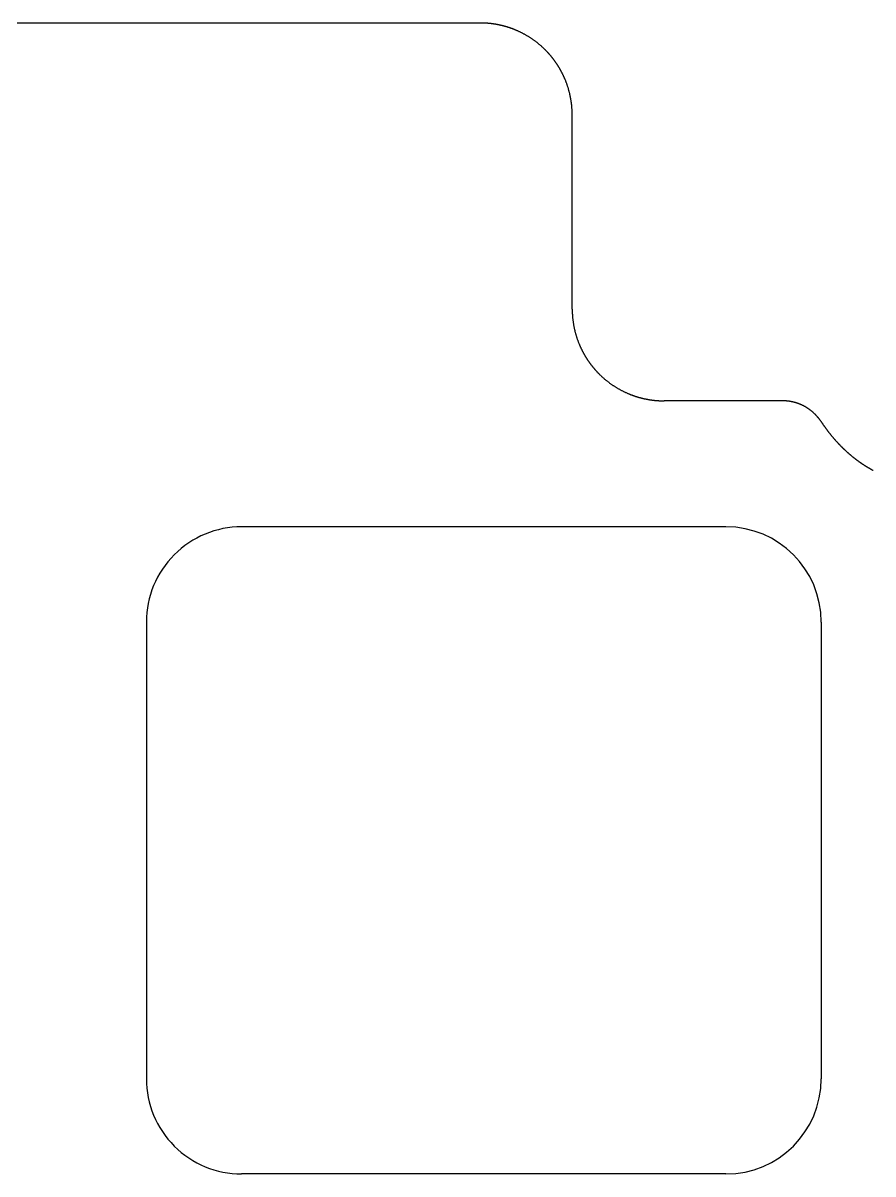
# Model space of a CAD drawing. Header units: millimetres. Extents: x -10 to 277, y -95 to 18.
# Drawn here: x 199.51 to 218.03, y -7.05 to 18.03 of the extents above; entities that cross this region are included whole.
import ezdxf

# ---------------------------------------------------------------- set-up
doc = ezdxf.new("R2010")
doc.units = ezdxf.units.MM
doc.header["$MEASUREMENT"] = 0
doc.layers.add('Edge.Cuts', color=53, linetype='CONTINUOUS')

msp = doc.modelspace()

# ---------------------------------------------------------------- linework, layer by layer
at = {"layer": 'Edge.Cuts', "linetype": 'Continuous'}
for p, q in [((209.475, 18.026), (57.225, 18.026)), ((209.477308, 18.025999), (209.475, 18.026)), ((209.48364, 18.025981), (209.477308, 18.025999)), ((209.489969, 18.025944), (209.48364, 18.025981)), ((209.496299, 18.025887), (209.489969, 18.025944)), ((209.502627, 18.025809), (209.496299, 18.025887)), ((209.508957, 18.025712), (209.502627, 18.025809)), ((209.515284, 18.025595), (209.508957, 18.025712)), ((209.521612, 18.025457), (209.515284, 18.025595)), ((209.527937, 18.0253), (209.521612, 18.025457)), ((209.534264, 18.025123), (209.527937, 18.0253)), ((209.540588, 18.024925), (209.534264, 18.025123)), ((209.546912, 18.024708), (209.540588, 18.024925)), ((209.553235, 18.024471), (209.546912, 18.024708)), ((209.559557, 18.024213), (209.553235, 18.024471)), ((209.565877, 18.023936), (209.559557, 18.024213)), ((209.572198, 18.023639), (209.565877, 18.023936)), ((209.578516, 18.023322), (209.572198, 18.023639)), ((209.584834, 18.022984), (209.578516, 18.023322)), ((209.59115, 18.022627), (209.584834, 18.022984)), ((209.597465, 18.02225), (209.59115, 18.022627)), ((209.603778, 18.021853), (209.597465, 18.02225)), ((209.610091, 18.021436), (209.603778, 18.021853)), ((209.6164, 18.020999), (209.610091, 18.021436)), ((209.62271, 18.020542), (209.6164, 18.020999)), ((209.629017, 18.020065), (209.62271, 18.020542)), ((209.635323, 18.019568), (209.629017, 18.020065)), ((209.641627, 18.019051), (209.635323, 18.019568)), ((209.64793, 18.018515), (209.641627, 18.019051)), ((209.654229, 18.017958), (209.64793, 18.018515)), ((209.660528, 18.017381), (209.654229, 18.017958)), ((209.666824, 18.016785), (209.660528, 18.017381)), ((209.673119, 18.016169), (209.666824, 18.016785)), ((209.679411, 18.015532), (209.673119, 18.016169)), ((209.685702, 18.014876), (209.679411, 18.015532)), ((209.69199, 18.0142), (209.685702, 18.014876)), ((209.698276, 18.013504), (209.69199, 18.0142)), ((209.704559, 18.012788), (209.698276, 18.013504)), ((209.710841, 18.012053), (209.704559, 18.012788)), ((209.71712, 18.011297), (209.710841, 18.012053)), ((209.723397, 18.010522), (209.71712, 18.011297)), ((209.72967, 18.009726), (209.723397, 18.010522)), ((209.735942, 18.008911), (209.72967, 18.009726)), ((209.74221, 18.008076), (209.735942, 18.008911)), ((209.748477, 18.007221), (209.74221, 18.008076)), ((209.754739, 18.006347), (209.748477, 18.007221)), ((209.761, 18.005452), (209.754739, 18.006347)), ((209.767257, 18.004538), (209.761, 18.005452)), ((209.773512, 18.003604), (209.767257, 18.004538)), ((209.779764, 18.002651), (209.773512, 18.003604)), ((209.786013, 18.001677), (209.779764, 18.002651)), ((209.792258, 18.000684), (209.786013, 18.001677)), ((209.7985, 17.999671), (209.792258, 18.000684)), ((209.804739, 17.998638), (209.7985, 17.999671)), ((209.810975, 17.997585), (209.804739, 17.998638)), ((209.817207, 17.996513), (209.810975, 17.997585)), ((209.823436, 17.995421), (209.817207, 17.996513)), ((209.829661, 17.994309), (209.823436, 17.995421)), ((209.835884, 17.993178), (209.829661, 17.994309)), ((209.842102, 17.992027), (209.835884, 17.993178)), ((209.848317, 17.990856), (209.842102, 17.992027)), ((209.854528, 17.989666), (209.848317, 17.990856)), ((209.860735, 17.988456), (209.854528, 17.989666)), ((209.866938, 17.987226), (209.860735, 17.988456)), ((209.873138, 17.985977), (209.866938, 17.987226)), ((209.879333, 17.984708), (209.873138, 17.985977)), ((209.885525, 17.983419), (209.879333, 17.984708)), ((209.891712, 17.982111), (209.885525, 17.983419)), ((209.897896, 17.980784), (209.891712, 17.982111)), ((209.904075, 17.979436), (209.897896, 17.980784)), ((209.91025, 17.97807), (209.904075, 17.979436)), ((209.91642, 17.976683), (209.91025, 17.97807)), ((209.922587, 17.975277), (209.91642, 17.976683)), ((209.928748, 17.973852), (209.922587, 17.975277)), ((209.934906, 17.972407), (209.928748, 17.973852)), ((209.941058, 17.970943), (209.934906, 17.972407)), ((209.947207, 17.969459), (209.941058, 17.970943)), ((209.95335, 17.967956), (209.947207, 17.969459)), ((209.959489, 17.966433), (209.95335, 17.967956)), ((209.965622, 17.964891), (209.959489, 17.966433)), ((209.971751, 17.96333), (209.965622, 17.964891)), ((209.977875, 17.961749), (209.971751, 17.96333)), ((209.983995, 17.960149), (209.977875, 17.961749)), ((209.990108, 17.958529), (209.983995, 17.960149)), ((209.996217, 17.95689), (209.990108, 17.958529)), ((210.002321, 17.955232), (209.996217, 17.95689)), ((210.00842, 17.953554), (210.002321, 17.955232)), ((210.014512, 17.951858), (210.00842, 17.953554)), ((210.0206, 17.950141), (210.014512, 17.951858)), ((210.026683, 17.948406), (210.0206, 17.950141)), ((210.03276, 17.946651), (210.026683, 17.948406)), ((210.038831, 17.944878), (210.03276, 17.946651)), ((210.044897, 17.943085), (210.038831, 17.944878)), ((210.050957, 17.941272), (210.044897, 17.943085)), ((210.057011, 17.939441), (210.050957, 17.941272)), ((210.06306, 17.93759), (210.057011, 17.939441)), ((210.069103, 17.935721), (210.06306, 17.93759)), ((210.075139, 17.933832), (210.069103, 17.935721)), ((210.08117, 17.931924), (210.075139, 17.933832)), ((210.087195, 17.929997), (210.08117, 17.931924)), ((210.093214, 17.928051), (210.087195, 17.929997)), ((210.099226, 17.926086), (210.093214, 17.928051)), ((210.105232, 17.924102), (210.099226, 17.926086)), ((210.111232, 17.922099), (210.105232, 17.924102)), ((210.117226, 17.920077), (210.111232, 17.922099)), ((210.123213, 17.918036), (210.117226, 17.920077)), ((210.129194, 17.915976), (210.123213, 17.918036)), ((210.135168, 17.913898), (210.129194, 17.915976)), ((210.141136, 17.9118), (210.135168, 17.913898)), ((210.147097, 17.909684), (210.141136, 17.9118)), ((210.153052, 17.907548), (210.147097, 17.909684)), ((210.158999, 17.905394), (210.153052, 17.907548)), ((210.16494, 17.903221), (210.158999, 17.905394)), ((210.170874, 17.901029), (210.16494, 17.903221)), ((210.176801, 17.898819), (210.170874, 17.901029)), ((210.182721, 17.89659), (210.176801, 17.898819)), ((210.188633, 17.894342), (210.182721, 17.89659)), ((210.194539, 17.892075), (210.188633, 17.894342)), ((210.200438, 17.88979), (210.194539, 17.892075)), ((210.206329, 17.887486), (210.200438, 17.88979)), ((210.212213, 17.885163), (210.206329, 17.887486)), ((210.218089, 17.882822), (210.212213, 17.885163)), ((210.223958, 17.880462), (210.218089, 17.882822)), ((210.22982, 17.878084), (210.223958, 17.880462)), ((210.235674, 17.875687), (210.22982, 17.878084)), ((210.24152, 17.873272), (210.235674, 17.875687)), ((210.25319, 17.868386), (210.24152, 17.873272)), ((210.264829, 17.863427), (210.25319, 17.868386)), ((210.276436, 17.858394), (210.264829, 17.863427)), ((210.28801, 17.853287), (210.276436, 17.858394)), ((210.299552, 17.848108), (210.28801, 17.853287)), ((210.311061, 17.842856), (210.299552, 17.848108)), ((210.322537, 17.837531), (210.311061, 17.842856)), ((210.333978, 17.832134), (210.322537, 17.837531)), ((210.345385, 17.826665), (210.333978, 17.832134)), ((210.356757, 17.821124), (210.345385, 17.826665)), ((210.368093, 17.815511), (210.356757, 17.821124)), ((210.379394, 17.809826), (210.368093, 17.815511)), ((210.390658, 17.804071), (210.379394, 17.809826)), ((210.401885, 17.798244), (210.390658, 17.804071)), ((210.413075, 17.792347), (210.401885, 17.798244)), ((210.424228, 17.786379), (210.413075, 17.792347)), ((210.435342, 17.78034), (210.424228, 17.786379)), ((210.446417, 17.774232), (210.435342, 17.78034)), ((210.457454, 17.768054), (210.446417, 17.774232)), ((210.468451, 17.761806), (210.457454, 17.768054)), ((210.479408, 17.75549), (210.468451, 17.761806)), ((210.490324, 17.749104), (210.479408, 17.75549)), ((210.5012, 17.742649), (210.490324, 17.749104)), ((210.512034, 17.736126), (210.5012, 17.742649)), ((210.522827, 17.729534), (210.512034, 17.736126)), ((210.533578, 17.722875), (210.522827, 17.729534)), ((210.544286, 17.716148), (210.533578, 17.722875)), ((210.554951, 17.709353), (210.544286, 17.716148)), ((210.565572, 17.702491), (210.554951, 17.709353)), ((210.57615, 17.695563), (210.565572, 17.702491)), ((210.586684, 17.688567), (210.57615, 17.695563)), ((210.597173, 17.681506), (210.586684, 17.688567)), ((210.607617, 17.674378), (210.597173, 17.681506)), ((210.618016, 17.667184), (210.607617, 17.674378)), ((210.628368, 17.659925), (210.618016, 17.667184)), ((210.638675, 17.652601), (210.628368, 17.659925)), ((210.648935, 17.645211), (210.638675, 17.652601)), ((210.659148, 17.637757), (210.648935, 17.645211)), ((210.669313, 17.630239), (210.659148, 17.637757)), ((210.679431, 17.622656), (210.669313, 17.630239)), ((210.6895, 17.61501), (210.679431, 17.622656)), ((210.699521, 17.6073), (210.6895, 17.61501)), ((210.709493, 17.599526), (210.699521, 17.6073)), ((210.719416, 17.59169), (210.709493, 17.599526)), ((210.729289, 17.583791), (210.719416, 17.59169)), ((210.739113, 17.57583), (210.729289, 17.583791)), ((210.748885, 17.567806), (210.739113, 17.57583)), ((210.758607, 17.559721), (210.748885, 17.567806)), ((210.768278, 17.551574), (210.758607, 17.559721)), ((210.777898, 17.543366), (210.768278, 17.551574)), ((210.787466, 17.535097), (210.777898, 17.543366)), ((210.796982, 17.526768), (210.787466, 17.535097)), ((210.806445, 17.518378), (210.796982, 17.526768)), ((210.815855, 17.509928), (210.806445, 17.518378)), ((210.825213, 17.501418), (210.815855, 17.509928)), ((210.834517, 17.492849), (210.825213, 17.501418)), ((210.843767, 17.48422), (210.834517, 17.492849)), ((210.852963, 17.475533), (210.843767, 17.48422)), ((210.862104, 17.466787), (210.852963, 17.475533)), ((210.871191, 17.457982), (210.862104, 17.466787)), ((210.880223, 17.44912), (210.871191, 17.457982)), ((210.8892, 17.4402), (210.880223, 17.44912)), ((210.890831, 17.438567), (210.8892, 17.4402)), ((210.895296, 17.434077), (210.890831, 17.438567)), ((210.899746, 17.429575), (210.895296, 17.434077)), ((210.904182, 17.425058), (210.899746, 17.429575)), ((210.908602, 17.420528), (210.904182, 17.425058)), ((210.913009, 17.415984), (210.908602, 17.420528)), ((210.9174, 17.411426), (210.913009, 17.415984)), ((210.921778, 17.406854), (210.9174, 17.411426)), ((210.92614, 17.40227), (210.921778, 17.406854)), ((210.930489, 17.397671), (210.92614, 17.40227)), ((210.934821, 17.393059), (210.930489, 17.397671)), ((210.93914, 17.388433), (210.934821, 17.393059)), ((210.943443, 17.383794), (210.93914, 17.388433)), ((210.947733, 17.379141), (210.943443, 17.383794)), ((210.952006, 17.374475), (210.947733, 17.379141)), ((210.956265, 17.369796), (210.952006, 17.374475)), ((210.960509, 17.365104), (210.956265, 17.369796)), ((210.964738, 17.360397), (210.960509, 17.365104)), ((210.968952, 17.355678), (210.964738, 17.360397)), ((210.973151, 17.350946), (210.968952, 17.355678)), ((210.977335, 17.346201), (210.973151, 17.350946)), ((210.981504, 17.341442), (210.977335, 17.346201)), ((210.985657, 17.336671), (210.981504, 17.341442)), ((210.989796, 17.331886), (210.985657, 17.336671)), ((210.993918, 17.327089), (210.989796, 17.331886)), ((210.998027, 17.322278), (210.993918, 17.327089)), ((211.002119, 17.317455), (210.998027, 17.322278)), ((211.006196, 17.312618), (211.002119, 17.317455)), ((211.010258, 17.30777), (211.006196, 17.312618)), ((211.014304, 17.302907), (211.010258, 17.30777)), ((211.018335, 17.298034), (211.014304, 17.302907)), ((211.022351, 17.293146), (211.018335, 17.298034)), ((211.02635, 17.288247), (211.022351, 17.293146)), ((211.030335, 17.283334), (211.02635, 17.288247)), ((211.034303, 17.27841), (211.030335, 17.283334)), ((211.038256, 17.273472), (211.034303, 17.27841)), ((211.042193, 17.268523), (211.038256, 17.273472)), ((211.046115, 17.26356), (211.042193, 17.268523)), ((211.050021, 17.258586), (211.046115, 17.26356)), ((211.053911, 17.253599), (211.050021, 17.258586)), ((211.057785, 17.248601), (211.053911, 17.253599)), ((211.061644, 17.243589), (211.057785, 17.248601)), ((211.065486, 17.238566), (211.061644, 17.243589)), ((211.069313, 17.233531), (211.065486, 17.238566)), ((211.073123, 17.228484), (211.069313, 17.233531)), ((211.076918, 17.223424), (211.073123, 17.228484)), ((211.080696, 17.218353), (211.076918, 17.223424)), ((211.084459, 17.213269), (211.080696, 17.218353)), ((211.088205, 17.208174), (211.084459, 17.213269)), ((211.091936, 17.203067), (211.088205, 17.208174)), ((211.09565, 17.197948), (211.091936, 17.203067)), ((211.099348, 17.192817), (211.09565, 17.197948)), ((211.103029, 17.187676), (211.099348, 17.192817)), ((211.106695, 17.182521), (211.103029, 17.187676)), ((211.110343, 17.177356), (211.106695, 17.182521)), ((211.113976, 17.172179), (211.110343, 17.177356)), ((211.117592, 17.166991), (211.113976, 17.172179)), ((211.121192, 17.161791), (211.117592, 17.166991)), ((211.124775, 17.15658), (211.121192, 17.161791)), ((211.128343, 17.151357), (211.124775, 17.15658)), ((211.131893, 17.146124), (211.128343, 17.151357)), ((211.135427, 17.140879), (211.131893, 17.146124)), ((211.138944, 17.135623), (211.135427, 17.140879)), ((211.142444, 17.130355), (211.138944, 17.135623)), ((211.145928, 17.125077), (211.142444, 17.130355)), ((211.149396, 17.119787), (211.145928, 17.125077)), ((211.152846, 17.114487), (211.149396, 17.119787)), ((211.15628, 17.109176), (211.152846, 17.114487)), ((211.159696, 17.103854), (211.15628, 17.109176)), ((211.163097, 17.098521), (211.159696, 17.103854)), ((211.16648, 17.093178), (211.163097, 17.098521)), ((211.169846, 17.087823), (211.16648, 17.093178)), ((211.173195, 17.082458), (211.169846, 17.087823)), ((211.176528, 17.077082), (211.173195, 17.082458)), ((211.179843, 17.071696), (211.176528, 17.077082)), ((211.183142, 17.066299), (211.179843, 17.071696)), ((211.186423, 17.060893), (211.183142, 17.066299)), ((211.189687, 17.055475), (211.186423, 17.060893)), ((211.192934, 17.050047), (211.189687, 17.055475)), ((211.196164, 17.044609), (211.192934, 17.050047)), ((211.199376, 17.039161), (211.196164, 17.044609)), ((211.202572, 17.033702), (211.199376, 17.039161)), ((211.20575, 17.028234), (211.202572, 17.033702)), ((211.208911, 17.022755), (211.20575, 17.028234)), ((211.212055, 17.017267), (211.208911, 17.022755)), ((211.215181, 17.011768), (211.212055, 17.017267)), ((211.21829, 17.00626), (211.215181, 17.011768)), ((211.221381, 17.000741), (211.21829, 17.00626)), ((211.224455, 16.995213), (211.221381, 17.000741)), ((211.227512, 16.989675), (211.224455, 16.995213)), ((211.23055, 16.984128), (211.227512, 16.989675)), ((211.233572, 16.978571), (211.23055, 16.984128)), ((211.236576, 16.973004), (211.233572, 16.978571)), ((211.239562, 16.967428), (211.236576, 16.973004)), ((211.24253, 16.961843), (211.239562, 16.967428)), ((211.245482, 16.956247), (211.24253, 16.961843)), ((211.248415, 16.950643), (211.245482, 16.956247)), ((211.25133, 16.94503), (211.248415, 16.950643)), ((211.254228, 16.939407), (211.25133, 16.94503)), ((211.257108, 16.933775), (211.254228, 16.939407)), ((211.25997, 16.928134), (211.257108, 16.933775)), ((211.262815, 16.922484), (211.25997, 16.928134)), ((211.265641, 16.916825), (211.262815, 16.922484)), ((211.26845, 16.911157), (211.265641, 16.916825)), ((211.27124, 16.90548), (211.26845, 16.911157)), ((211.274013, 16.899794), (211.27124, 16.90548)), ((211.276767, 16.8941), (211.274013, 16.899794)), ((211.279504, 16.888397), (211.276767, 16.8941)), ((211.282223, 16.882685), (211.279504, 16.888397)), ((211.284923, 16.876965), (211.282223, 16.882685)), ((211.287606, 16.871236), (211.284923, 16.876965)), ((211.29027, 16.865499), (211.287606, 16.871236)), ((211.292916, 16.859753), (211.29027, 16.865499)), ((211.295544, 16.853999), (211.292916, 16.859753)), ((211.298154, 16.848237), (211.295544, 16.853999)), ((211.300746, 16.842466), (211.298154, 16.848237)), ((211.303319, 16.836688), (211.300746, 16.842466)), ((211.305874, 16.830901), (211.303319, 16.836688)), ((211.308411, 16.825106), (211.305874, 16.830901)), ((211.310929, 16.819303), (211.308411, 16.825106)), ((211.313429, 16.813492), (211.310929, 16.819303)), ((211.315911, 16.807674), (211.313429, 16.813492)), ((211.318374, 16.801847), (211.315911, 16.807674)), ((211.320819, 16.796013), (211.318374, 16.801847)), ((211.323245, 16.790171), (211.320819, 16.796013)), ((211.328042, 16.778465), (211.323245, 16.790171)), ((211.332765, 16.766728), (211.328042, 16.778465)), ((211.337414, 16.754962), (211.332765, 16.766728)), ((211.341988, 16.743167), (211.337414, 16.754962)), ((211.346487, 16.731344), (211.341988, 16.743167)), ((211.350912, 16.719492), (211.346487, 16.731344)), ((211.355261, 16.707613), (211.350912, 16.719492)), ((211.359535, 16.695706), (211.355261, 16.707613)), ((211.363734, 16.683773), (211.359535, 16.695706)), ((211.367857, 16.671814), (211.363734, 16.683773)), ((211.371904, 16.659829), (211.367857, 16.671814)), ((211.375875, 16.647819), (211.371904, 16.659829)), ((211.379771, 16.635785), (211.375875, 16.647819)), ((211.38359, 16.623726), (211.379771, 16.635785)), ((211.387332, 16.611644), (211.38359, 16.623726)), ((211.390998, 16.599538), (211.387332, 16.611644)), ((211.394587, 16.58741), (211.390998, 16.599538)), ((211.3981, 16.575259), (211.394587, 16.58741)), ((211.401535, 16.563087), (211.3981, 16.575259)), ((211.404894, 16.550894), (211.401535, 16.563087)), ((211.408175, 16.53868), (211.404894, 16.550894)), ((211.411379, 16.526446), (211.408175, 16.53868)), ((211.414505, 16.514191), (211.411379, 16.526446)), ((211.417553, 16.501918), (211.414505, 16.514191)), ((211.420524, 16.489626), (211.417553, 16.501918)), ((211.423417, 16.477316), (211.420524, 16.489626)), ((211.426232, 16.464988), (211.423417, 16.477316)), ((211.428969, 16.452642), (211.426232, 16.464988)), ((211.431628, 16.44028), (211.428969, 16.452642)), ((211.434208, 16.427902), (211.431628, 16.44028)), ((211.43671, 16.415507), (211.434208, 16.427902)), ((211.439134, 16.403098), (211.43671, 16.415507)), ((211.441479, 16.390673), (211.439134, 16.403098)), ((211.443745, 16.378234), (211.441479, 16.390673)), ((211.445933, 16.365781), (211.443745, 16.378234)), ((211.448041, 16.353315), (211.445933, 16.365781)), ((211.450071, 16.340836), (211.448041, 16.353315)), ((211.452022, 16.328344), (211.450071, 16.340836)), ((211.453894, 16.31584), (211.452022, 16.328344)), ((211.455686, 16.303325), (211.453894, 16.31584)), ((211.4574, 16.290798), (211.455686, 16.303325)), ((211.459034, 16.278261), (211.4574, 16.290798)), ((211.460589, 16.265714), (211.459034, 16.278261)), ((211.462064, 16.253157), (211.460589, 16.265714)), ((211.46346, 16.240592), (211.462064, 16.253157)), ((211.464777, 16.228017), (211.46346, 16.240592)), ((211.466014, 16.215434), (211.464777, 16.228017)), ((211.467171, 16.202843), (211.466014, 16.215434)), ((211.468249, 16.190245), (211.467171, 16.202843)), ((211.469247, 16.17764), (211.468249, 16.190245)), ((211.470166, 16.165028), (211.469247, 16.17764)), ((211.471004, 16.15241), (211.470166, 16.165028)), ((211.471763, 16.139787), (211.471004, 16.15241)), ((211.472442, 16.127159), (211.471763, 16.139787)), ((211.473042, 16.114526), (211.472442, 16.127159)), ((211.473561, 16.101889), (211.473042, 16.114526)), ((211.474001, 16.089248), (211.473561, 16.101889)), ((211.47436, 16.076603), (211.474001, 16.089248)), ((211.47464, 16.063956), (211.47436, 16.076603)), ((211.47484, 16.051306), (211.47464, 16.063956)), ((211.47496, 16.038654), (211.47484, 16.051306)), ((211.475, 16.026), (211.47496, 16.038654)), ((211.475, 11.7946), (211.475, 16.026)), ((211.475, 11.7946), (211.47504, 11.781946)), ((211.47504, 11.781946), (211.47516, 11.769294)), ((211.47516, 11.769294), (211.47536, 11.756644)), ((211.47536, 11.756644), (211.47564, 11.743997)), ((211.47564, 11.743997), (211.475999, 11.731352)), ((211.475999, 11.731352), (211.476439, 11.718711)), ((211.476439, 11.718711), (211.476958, 11.706074)), ((211.476958, 11.706074), (211.477558, 11.693441)), ((211.477558, 11.693441), (211.478237, 11.680813)), ((211.478237, 11.680813), (211.478996, 11.66819)), ((211.478996, 11.66819), (211.479834, 11.655572)), ((211.479834, 11.655572), (211.480753, 11.64296)), ((211.480753, 11.64296), (211.481751, 11.630355)), ((211.481751, 11.630355), (211.482829, 11.617757)), ((211.482829, 11.617757), (211.483986, 11.605166)), ((211.483986, 11.605166), (211.485223, 11.592583)), ((211.485223, 11.592583), (211.48654, 11.580008)), ((211.48654, 11.580008), (211.487936, 11.567443)), ((211.487936, 11.567443), (211.489411, 11.554886)), ((211.489411, 11.554886), (211.490966, 11.542339)), ((211.490966, 11.542339), (211.4926, 11.529802)), ((211.4926, 11.529802), (211.494314, 11.517275)), ((211.494314, 11.517275), (211.496106, 11.50476)), ((211.496106, 11.50476), (211.497978, 11.492256)), ((211.497978, 11.492256), (211.499929, 11.479764)), ((211.499929, 11.479764), (211.501959, 11.467285)), ((211.501959, 11.467285), (211.504067, 11.454819)), ((211.504067, 11.454819), (211.506255, 11.442366)), ((211.506255, 11.442366), (211.508521, 11.429927)), ((211.508521, 11.429927), (211.510866, 11.417502)), ((211.510866, 11.417502), (211.51329, 11.405093)), ((211.51329, 11.405093), (211.515792, 11.392698)), ((211.515792, 11.392698), (211.518372, 11.38032)), ((211.518372, 11.38032), (211.521031, 11.367958)), ((211.521031, 11.367958), (211.523768, 11.355612)), ((211.523768, 11.355612), (211.526583, 11.343284)), ((211.526583, 11.343284), (211.529476, 11.330974)), ((211.529476, 11.330974), (211.532447, 11.318682)), ((211.532447, 11.318682), (211.535495, 11.306409)), ((211.535495, 11.306409), (211.538621, 11.294154)), ((211.538621, 11.294154), (211.541825, 11.28192)), ((211.541825, 11.28192), (211.545106, 11.269706)), ((211.545106, 11.269706), (211.548465, 11.257513)), ((211.548465, 11.257513), (211.5519, 11.245341)), ((211.5519, 11.245341), (211.555413, 11.23319)), ((211.555413, 11.23319), (211.559002, 11.221062)), ((211.559002, 11.221062), (211.562668, 11.208956)), ((211.562668, 11.208956), (211.56641, 11.196874)), ((211.56641, 11.196874), (211.570229, 11.184815)), ((211.570229, 11.184815), (211.574125, 11.172781)), ((211.574125, 11.172781), (211.578096, 11.160771)), ((211.578096, 11.160771), (211.582143, 11.148786)), ((211.582143, 11.148786), (211.586266, 11.136827)), ((211.586266, 11.136827), (211.590465, 11.124894)), ((211.590465, 11.124894), (211.594739, 11.112987)), ((211.594739, 11.112987), (211.599088, 11.101108)), ((211.599088, 11.101108), (211.603513, 11.089256)), ((211.603513, 11.089256), (211.608012, 11.077433)), ((211.608012, 11.077433), (211.612586, 11.065638)), ((211.612586, 11.065638), (211.617235, 11.053872)), ((211.617235, 11.053872), (211.621958, 11.042135)), ((211.621958, 11.042135), (211.626755, 11.030429)), ((211.626755, 11.030429), (211.629181, 11.024587)), ((211.629181, 11.024587), (211.631626, 11.018753)), ((211.631626, 11.018753), (211.634089, 11.012926)), ((211.634089, 11.012926), (211.636571, 11.007108)), ((211.636571, 11.007108), (211.639071, 11.001297)), ((211.639071, 11.001297), (211.641589, 10.995494)), ((211.641589, 10.995494), (211.644126, 10.989699)), ((211.644126, 10.989699), (211.646681, 10.983912)), ((211.646681, 10.983912), (211.649254, 10.978134)), ((211.649254, 10.978134), (211.651846, 10.972363)), ((211.651846, 10.972363), (211.654456, 10.966601)), ((211.654456, 10.966601), (211.657084, 10.960847)), ((211.657084, 10.960847), (211.65973, 10.955101)), ((211.65973, 10.955101), (211.662394, 10.949364)), ((211.662394, 10.949364), (211.665077, 10.943635)), ((211.665077, 10.943635), (211.667777, 10.937915)), ((211.667777, 10.937915), (211.670496, 10.932203)), ((211.670496, 10.932203), (211.673233, 10.9265)), ((211.673233, 10.9265), (211.675987, 10.920806)), ((211.675987, 10.920806), (211.67876, 10.91512)), ((211.67876, 10.91512), (211.68155, 10.909443)), ((211.68155, 10.909443), (211.684359, 10.903775)), ((211.684359, 10.903775), (211.687185, 10.898116)), ((211.687185, 10.898116), (211.69003, 10.892466)), ((211.69003, 10.892466), (211.692892, 10.886825)), ((211.692892, 10.886825), (211.695772, 10.881193)), ((211.695772, 10.881193), (211.69867, 10.87557)), ((211.69867, 10.87557), (211.701585, 10.869957)), ((211.701585, 10.869957), (211.704518, 10.864353)), ((211.704518, 10.864353), (211.70747, 10.858757)), ((211.70747, 10.858757), (211.710438, 10.853172)), ((211.710438, 10.853172), (211.713424, 10.847596)), ((211.713424, 10.847596), (211.716428, 10.842029)), ((211.716428, 10.842029), (211.71945, 10.836472)), ((211.71945, 10.836472), (211.722488, 10.830925)), ((211.722488, 10.830925), (211.725545, 10.825387)), ((211.725545, 10.825387), (211.728619, 10.819859)), ((211.728619, 10.819859), (211.73171, 10.81434)), ((211.73171, 10.81434), (211.734819, 10.808832)), ((211.734819, 10.808832), (211.737945, 10.803333)), ((211.737945, 10.803333), (211.741089, 10.797845)), ((211.741089, 10.797845), (211.74425, 10.792366)), ((211.74425, 10.792366), (211.747428, 10.786898)), ((211.747428, 10.786898), (211.750624, 10.781439)), ((211.750624, 10.781439), (211.753836, 10.775991)), ((211.753836, 10.775991), (211.757066, 10.770553)), ((211.757066, 10.770553), (211.760313, 10.765125)), ((211.760313, 10.765125), (211.763577, 10.759707)), ((211.763577, 10.759707), (211.766858, 10.754301)), ((211.766858, 10.754301), (211.770157, 10.748904)), ((211.770157, 10.748904), (211.773472, 10.743518)), ((211.773472, 10.743518), (211.776805, 10.738142)), ((211.776805, 10.738142), (211.780154, 10.732777)), ((211.780154, 10.732777), (211.78352, 10.727422)), ((211.78352, 10.727422), (211.786903, 10.722079)), ((211.786903, 10.722079), (211.790304, 10.716746)), ((211.790304, 10.716746), (211.79372, 10.711424)), ((211.79372, 10.711424), (211.797154, 10.706113)), ((211.797154, 10.706113), (211.800604, 10.700813)), ((211.800604, 10.700813), (211.804072, 10.695523)), ((211.804072, 10.695523), (211.807556, 10.690245)), ((211.807556, 10.690245), (211.811056, 10.684977)), ((211.811056, 10.684977), (211.814573, 10.679721)), ((211.814573, 10.679721), (211.818107, 10.674476)), ((211.818107, 10.674476), (211.821657, 10.669243)), ((211.821657, 10.669243), (211.825225, 10.66402)), ((211.825225, 10.66402), (211.828808, 10.658809)), ((211.828808, 10.658809), (211.832408, 10.653609)), ((211.832408, 10.653609), (211.836024, 10.648421)), ((211.836024, 10.648421), (211.839657, 10.643244)), ((211.839657, 10.643244), (211.843305, 10.638079)), ((211.843305, 10.638079), (211.846971, 10.632924)), ((211.846971, 10.632924), (211.850652, 10.627783)), ((211.850652, 10.627783), (211.85435, 10.622652)), ((211.85435, 10.622652), (211.858064, 10.617533)), ((211.858064, 10.617533), (211.861795, 10.612426)), ((211.861795, 10.612426), (211.865541, 10.607331)), ((211.865541, 10.607331), (211.869304, 10.602247)), ((211.869304, 10.602247), (211.873082, 10.597176)), ((211.873082, 10.597176), (211.876877, 10.592116)), ((211.876877, 10.592116), (211.880687, 10.587069)), ((211.880687, 10.587069), (211.884514, 10.582034)), ((211.884514, 10.582034), (211.888356, 10.577011)), ((211.888356, 10.577011), (211.892215, 10.571999)), ((211.892215, 10.571999), (211.896089, 10.567001)), ((211.896089, 10.567001), (211.899979, 10.562014)), ((211.899979, 10.562014), (211.903885, 10.55704)), ((211.903885, 10.55704), (211.907807, 10.552077)), ((211.907807, 10.552077), (211.911744, 10.547128)), ((211.911744, 10.547128), (211.915697, 10.54219)), ((211.915697, 10.54219), (211.919665, 10.537266)), ((211.919665, 10.537266), (211.92365, 10.532353)), ((211.92365, 10.532353), (211.927649, 10.527454)), ((211.927649, 10.527454), (211.931665, 10.522566)), ((211.931665, 10.522566), (211.935696, 10.517693)), ((211.935696, 10.517693), (211.939742, 10.51283)), ((211.939742, 10.51283), (211.943804, 10.507982)), ((211.943804, 10.507982), (211.947881, 10.503145)), ((211.947881, 10.503145), (211.951973, 10.498322)), ((211.951973, 10.498322), (211.956082, 10.493511)), ((211.956082, 10.493511), (211.960204, 10.488714)), ((211.960204, 10.488714), (211.964343, 10.483929)), ((211.964343, 10.483929), (211.968496, 10.479158)), ((211.968496, 10.479158), (211.972665, 10.474399)), ((211.972665, 10.474399), (211.976849, 10.469654)), ((211.976849, 10.469654), (211.981048, 10.464922)), ((211.981048, 10.464922), (211.985262, 10.460203)), ((211.985262, 10.460203), (211.989491, 10.455496)), ((211.989491, 10.455496), (211.993735, 10.450804)), ((211.993735, 10.450804), (211.997994, 10.446125)), ((211.997994, 10.446125), (212.002267, 10.441459)), ((212.002267, 10.441459), (212.006557, 10.436806)), ((212.006557, 10.436806), (212.01086, 10.432167)), ((212.01086, 10.432167), (212.015179, 10.427541)), ((212.015179, 10.427541), (212.019511, 10.422929)), ((212.019511, 10.422929), (212.02386, 10.41833)), ((212.02386, 10.41833), (212.028222, 10.413746)), ((212.028222, 10.413746), (212.0326, 10.409174)), ((212.0326, 10.409174), (212.036991, 10.404616)), ((212.036991, 10.404616), (212.041398, 10.400072)), ((212.041398, 10.400072), (212.045818, 10.395542)), ((212.045818, 10.395542), (212.050254, 10.391025)), ((212.050254, 10.391025), (212.054704, 10.386523)), ((212.054704, 10.386523), (212.059169, 10.382033)), ((212.059169, 10.382033), (212.0608, 10.3804)), ((212.0608, 10.3804), (212.069777, 10.37148)), ((212.069777, 10.37148), (212.078809, 10.362618)), ((212.078809, 10.362618), (212.087896, 10.353813)), ((212.087896, 10.353813), (212.097037, 10.345067)), ((212.097037, 10.345067), (212.106233, 10.33638)), ((212.106233, 10.33638), (212.115483, 10.327751)), ((212.115483, 10.327751), (212.124787, 10.319182)), ((212.124787, 10.319182), (212.134145, 10.310672)), ((212.134145, 10.310672), (212.143555, 10.302222)), ((212.143555, 10.302222), (212.153018, 10.293832)), ((212.153018, 10.293832), (212.162534, 10.285503)), ((212.162534, 10.285503), (212.172102, 10.277234)), ((212.172102, 10.277234), (212.181722, 10.269026)), ((212.181722, 10.269026), (212.191393, 10.260879)), ((212.191393, 10.260879), (212.201115, 10.252794)), ((212.201115, 10.252794), (212.210887, 10.24477)), ((212.210887, 10.24477), (212.220711, 10.236809)), ((212.220711, 10.236809), (212.230584, 10.22891)), ((212.230584, 10.22891), (212.240507, 10.221074)), ((212.240507, 10.221074), (212.250479, 10.2133)), ((212.250479, 10.2133), (212.2605, 10.20559)), ((212.2605, 10.20559), (212.270569, 10.197944)), ((212.270569, 10.197944), (212.280687, 10.190361)), ((212.280687, 10.190361), (212.290852, 10.182843)), ((212.290852, 10.182843), (212.301065, 10.175389)), ((212.301065, 10.175389), (212.311325, 10.167999)), ((212.311325, 10.167999), (212.321632, 10.160675)), ((212.321632, 10.160675), (212.331984, 10.153416)), ((212.331984, 10.153416), (212.342383, 10.146222)), ((212.342383, 10.146222), (212.352827, 10.139094)), ((212.352827, 10.139094), (212.363316, 10.132033)), ((212.363316, 10.132033), (212.37385, 10.125037)), ((212.37385, 10.125037), (212.384428, 10.118109)), ((212.384428, 10.118109), (212.395049, 10.111247)), ((212.395049, 10.111247), (212.405714, 10.104452)), ((212.405714, 10.104452), (212.416422, 10.097725)), ((212.416422, 10.097725), (212.427173, 10.091066)), ((212.427173, 10.091066), (212.437966, 10.084474)), ((212.437966, 10.084474), (212.4488, 10.077951)), ((212.4488, 10.077951), (212.459676, 10.071496)), ((212.459676, 10.071496), (212.470592, 10.06511)), ((212.470592, 10.06511), (212.481549, 10.058794)), ((212.481549, 10.058794), (212.492546, 10.052546)), ((212.492546, 10.052546), (212.503583, 10.046368)), ((212.503583, 10.046368), (212.514658, 10.04026)), ((212.514658, 10.04026), (212.525772, 10.034221)), ((212.525772, 10.034221), (212.536925, 10.028253)), ((212.536925, 10.028253), (212.548115, 10.022356)), ((212.548115, 10.022356), (212.559342, 10.016529)), ((212.559342, 10.016529), (212.570606, 10.010774)), ((212.570606, 10.010774), (212.581907, 10.005089)), ((212.581907, 10.005089), (212.593243, 9.999476)), ((212.593243, 9.999476), (212.604615, 9.993935)), ((212.604615, 9.993935), (212.616022, 9.988466)), ((212.616022, 9.988466), (212.627463, 9.983069)), ((212.627463, 9.983069), (212.638939, 9.977744)), ((212.638939, 9.977744), (212.650448, 9.972492)), ((212.650448, 9.972492), (212.66199, 9.967313)), ((212.66199, 9.967313), (212.673564, 9.962206)), ((212.673564, 9.962206), (212.685171, 9.957173)), ((212.685171, 9.957173), (212.69681, 9.952214)), ((212.69681, 9.952214), (212.70848, 9.947328)), ((212.70848, 9.947328), (212.714326, 9.944913)), ((212.714326, 9.944913), (212.72018, 9.942516)), ((212.72018, 9.942516), (212.726042, 9.940138)), ((212.726042, 9.940138), (212.731911, 9.937778)), ((212.731911, 9.937778), (212.737787, 9.935437)), ((212.737787, 9.935437), (212.743671, 9.933114)), ((212.743671, 9.933114), (212.749562, 9.93081)), ((212.749562, 9.93081), (212.755461, 9.928525)), ((212.755461, 9.928525), (212.761367, 9.926258)), ((212.761367, 9.926258), (212.767279, 9.92401)), ((212.767279, 9.92401), (212.773199, 9.921781)), ((212.773199, 9.921781), (212.779126, 9.919571)), ((212.779126, 9.919571), (212.78506, 9.917379)), ((212.78506, 9.917379), (212.791001, 9.915206)), ((212.791001, 9.915206), (212.796948, 9.913052)), ((212.796948, 9.913052), (212.802903, 9.910916)), ((212.802903, 9.910916), (212.808864, 9.9088)), ((212.808864, 9.9088), (212.814832, 9.906702)), ((212.814832, 9.906702), (212.820806, 9.904624)), ((212.820806, 9.904624), (212.826787, 9.902564)), ((212.826787, 9.902564), (212.832774, 9.900523)), ((212.832774, 9.900523), (212.838768, 9.898501)), ((212.838768, 9.898501), (212.844768, 9.896498)), ((212.844768, 9.896498), (212.850774, 9.894514)), ((212.850774, 9.894514), (212.856786, 9.892549)), ((212.856786, 9.892549), (212.862805, 9.890603)), ((212.862805, 9.890603), (212.86883, 9.888676)), ((212.86883, 9.888676), (212.874861, 9.886768)), ((212.874861, 9.886768), (212.880897, 9.884879)), ((212.880897, 9.884879), (212.88694, 9.88301)), ((212.88694, 9.88301), (212.892989, 9.881159)), ((212.892989, 9.881159), (212.899043, 9.879328)), ((212.899043, 9.879328), (212.905103, 9.877515)), ((212.905103, 9.877515), (212.911169, 9.875722)), ((212.911169, 9.875722), (212.91724, 9.873949)), ((212.91724, 9.873949), (212.923317, 9.872194)), ((212.923317, 9.872194), (212.9294, 9.870459)), ((212.9294, 9.870459), (212.935488, 9.868742)), ((212.935488, 9.868742), (212.94158, 9.867046)), ((212.94158, 9.867046), (212.947679, 9.865368)), ((212.947679, 9.865368), (212.953783, 9.86371)), ((212.953783, 9.86371), (212.959892, 9.862071)), ((212.959892, 9.862071), (212.966005, 9.860451)), ((212.966005, 9.860451), (212.972125, 9.858851)), ((212.972125, 9.858851), (212.978249, 9.85727)), ((212.978249, 9.85727), (212.984378, 9.855709)), ((212.984378, 9.855709), (212.990511, 9.854167)), ((212.990511, 9.854167), (212.99665, 9.852644)), ((212.99665, 9.852644), (213.002793, 9.851141)), ((213.002793, 9.851141), (213.008942, 9.849657)), ((213.008942, 9.849657), (213.015094, 9.848193)), ((213.015094, 9.848193), (213.021252, 9.846748)), ((213.021252, 9.846748), (213.027413, 9.845323)), ((213.027413, 9.845323), (213.03358, 9.843917)), ((213.03358, 9.843917), (213.03975, 9.84253)), ((213.03975, 9.84253), (213.045925, 9.841164)), ((213.045925, 9.841164), (213.052104, 9.839816)), ((213.052104, 9.839816), (213.058288, 9.838489)), ((213.058288, 9.838489), (213.064475, 9.837181)), ((213.064475, 9.837181), (213.070667, 9.835892)), ((213.070667, 9.835892), (213.076862, 9.834623)), ((213.076862, 9.834623), (213.083062, 9.833374)), ((213.083062, 9.833374), (213.089265, 9.832144)), ((213.089265, 9.832144), (213.095472, 9.830934)), ((213.095472, 9.830934), (213.101683, 9.829744)), ((213.101683, 9.829744), (213.107898, 9.828573)), ((213.107898, 9.828573), (213.114116, 9.827422)), ((213.114116, 9.827422), (213.120339, 9.826291)), ((213.120339, 9.826291), (213.126564, 9.825179)), ((213.126564, 9.825179), (213.132793, 9.824087)), ((213.132793, 9.824087), (213.139025, 9.823015)), ((213.139025, 9.823015), (213.145261, 9.821962)), ((213.145261, 9.821962), (213.1515, 9.820929)), ((213.1515, 9.820929), (213.157742, 9.819916)), ((213.157742, 9.819916), (213.163987, 9.818923)), ((213.163987, 9.818923), (213.170236, 9.817949)), ((213.170236, 9.817949), (213.176488, 9.816996)), ((213.176488, 9.816996), (213.182743, 9.816062)), ((213.182743, 9.816062), (213.189, 9.815148)), ((213.189, 9.815148), (213.195261, 9.814253)), ((213.195261, 9.814253), (213.201523, 9.813379)), ((213.201523, 9.813379), (213.20779, 9.812524)), ((213.20779, 9.812524), (213.214058, 9.811689)), ((213.214058, 9.811689), (213.22033, 9.810874)), ((213.22033, 9.810874), (213.226603, 9.810078)), ((213.226603, 9.810078), (213.23288, 9.809303)), ((213.23288, 9.809303), (213.239159, 9.808547)), ((213.239159, 9.808547), (213.245441, 9.807812)), ((213.245441, 9.807812), (213.251724, 9.807096)), ((213.251724, 9.807096), (213.25801, 9.8064)), ((213.25801, 9.8064), (213.264298, 9.805724)), ((213.264298, 9.805724), (213.270589, 9.805068)), ((213.270589, 9.805068), (213.276881, 9.804431)), ((213.276881, 9.804431), (213.283176, 9.803815)), ((213.283176, 9.803815), (213.289472, 9.803219)), ((213.289472, 9.803219), (213.295771, 9.802642)), ((213.295771, 9.802642), (213.30207, 9.802085)), ((213.30207, 9.802085), (213.308373, 9.801549)), ((213.308373, 9.801549), (213.314677, 9.801032)), ((213.314677, 9.801032), (213.320983, 9.800535)), ((213.320983, 9.800535), (213.32729, 9.800058)), ((213.32729, 9.800058), (213.3336, 9.799601)), ((213.3336, 9.799601), (213.339909, 9.799164)), ((213.339909, 9.799164), (213.346222, 9.798747)), ((213.346222, 9.798747), (213.352535, 9.79835)), ((213.352535, 9.79835), (213.35885, 9.797973)), ((213.35885, 9.797973), (213.365166, 9.797616)), ((213.365166, 9.797616), (213.371484, 9.797278)), ((213.371484, 9.797278), (213.377802, 9.796961)), ((213.377802, 9.796961), (213.384123, 9.796664)), ((213.384123, 9.796664), (213.390443, 9.796387)), ((213.390443, 9.796387), (213.396765, 9.796129)), ((213.396765, 9.796129), (213.403088, 9.795892)), ((213.403088, 9.795892), (213.409412, 9.795675)), ((213.409412, 9.795675), (213.415736, 9.795477)), ((213.415736, 9.795477), (213.422063, 9.7953)), ((213.422063, 9.7953), (213.428388, 9.795143)), ((213.428388, 9.795143), (213.434716, 9.795005)), ((213.434716, 9.795005), (213.441043, 9.794888)), ((213.441043, 9.794888), (213.447373, 9.794791)), ((213.447373, 9.794791), (213.453701, 9.794713)), ((213.453701, 9.794713), (213.460031, 9.794656)), ((213.460031, 9.794656), (213.46636, 9.794619)), ((213.46636, 9.794619), (213.472692, 9.794601)), ((213.472692, 9.794601), (213.475, 9.7946)), ((216.0585, 9.7946), (213.475, 9.7946)), ((216.066919, 9.794565), (216.0585, 9.7946)), ((216.071401, 9.794517), (216.066919, 9.794565)), ((216.07588, 9.794449), (216.071401, 9.794517)), ((216.08036, 9.794362), (216.07588, 9.794449)), ((216.084838, 9.794254), (216.08036, 9.794362)), ((216.089316, 9.794127), (216.084838, 9.794254)), ((216.093791, 9.793979), (216.089316, 9.794127)), ((216.098267, 9.793811), (216.093791, 9.793979)), ((216.10274, 9.793624), (216.098267, 9.793811)), ((216.107213, 9.793416), (216.10274, 9.793624)), ((216.111683, 9.793189), (216.107213, 9.793416)), ((216.116154, 9.792941), (216.111683, 9.793189)), ((216.120621, 9.792674), (216.116154, 9.792941)), ((216.125088, 9.792386), (216.120621, 9.792674)), ((216.129552, 9.792079), (216.125088, 9.792386)), ((216.134016, 9.791752), (216.129552, 9.792079)), ((216.138477, 9.791404), (216.134016, 9.791752)), ((216.142937, 9.791037), (216.138477, 9.791404)), ((216.147393, 9.79065), (216.142937, 9.791037)), ((216.15185, 9.790243), (216.147393, 9.79065)), ((216.156302, 9.789816), (216.15185, 9.790243)), ((216.160754, 9.789369), (216.156302, 9.789816)), ((216.165202, 9.788903), (216.160754, 9.789369)), ((216.169649, 9.788416), (216.165202, 9.788903)), ((216.174092, 9.78791), (216.169649, 9.788416)), ((216.178535, 9.787383), (216.174092, 9.78791)), ((216.182973, 9.786837), (216.178535, 9.787383)), ((216.18741, 9.786271), (216.182973, 9.786837)), ((216.191843, 9.785685), (216.18741, 9.786271)), ((216.196275, 9.785079), (216.191843, 9.785685)), ((216.200702, 9.784454), (216.196275, 9.785079)), ((216.205128, 9.783809), (216.200702, 9.784454)), ((216.209549, 9.783144), (216.205128, 9.783809)), ((216.213969, 9.782459), (216.209549, 9.783144)), ((216.218384, 9.781754), (216.213969, 9.782459)), ((216.222797, 9.78103), (216.218384, 9.781754)), ((216.227205, 9.780286), (216.222797, 9.78103)), ((216.231612, 9.779522), (216.227205, 9.780286)), ((216.236013, 9.778739), (216.231612, 9.779522)), ((216.240413, 9.777935), (216.236013, 9.778739)), ((216.244807, 9.777113), (216.240413, 9.777935)), ((216.249199, 9.77627), (216.244807, 9.777113)), ((216.253586, 9.775408), (216.249199, 9.77627)), ((216.25797, 9.774526), (216.253586, 9.775408)), ((216.262349, 9.773625), (216.25797, 9.774526)), ((216.266725, 9.772704), (216.262349, 9.773625)), ((216.271095, 9.771763), (216.266725, 9.772704)), ((216.275463, 9.770803), (216.271095, 9.771763)), ((216.279825, 9.769823), (216.275463, 9.770803)), ((216.284184, 9.768824), (216.279825, 9.769823)), ((216.288538, 9.767805), (216.284184, 9.768824)), ((216.292888, 9.766767), (216.288538, 9.767805)), ((216.297232, 9.76571), (216.292888, 9.766767)), ((216.301572, 9.764632), (216.297232, 9.76571)), ((216.305907, 9.763536), (216.301572, 9.764632)), ((216.310238, 9.76242), (216.305907, 9.763536)), ((216.314562, 9.761285), (216.310238, 9.76242)), ((216.318883, 9.76013), (216.314562, 9.761285)), ((216.323198, 9.758956), (216.318883, 9.76013)), ((216.327508, 9.757763), (216.323198, 9.758956)), ((216.331812, 9.75655), (216.327508, 9.757763)), ((216.336112, 9.755318), (216.331812, 9.75655)), ((216.340405, 9.754067), (216.336112, 9.755318)), ((216.344694, 9.752797), (216.340405, 9.754067)), ((216.348976, 9.751507), (216.344694, 9.752797)), ((216.353253, 9.750198), (216.348976, 9.751507)), ((216.357523, 9.74887), (216.353253, 9.750198)), ((216.361789, 9.747523), (216.357523, 9.74887)), ((216.366047, 9.746157), (216.361789, 9.747523)), ((216.370301, 9.744772), (216.366047, 9.746157)), ((216.374547, 9.743368), (216.370301, 9.744772)), ((216.378788, 9.741945), (216.374547, 9.743368)), ((216.383022, 9.740503), (216.378788, 9.741945)), ((216.38725, 9.739041), (216.383022, 9.740503)), ((216.391471, 9.737562), (216.38725, 9.739041)), ((216.395686, 9.736063), (216.391471, 9.737562)), ((216.399894, 9.734545), (216.395686, 9.736063)), ((216.404096, 9.733008), (216.399894, 9.734545)), ((216.40829, 9.731453), (216.404096, 9.733008)), ((216.412478, 9.729878), (216.40829, 9.731453)), ((216.416658, 9.728286), (216.412478, 9.729878)), ((216.420832, 9.726674), (216.416658, 9.728286)), ((216.424997, 9.725044), (216.420832, 9.726674)), ((216.429157, 9.723395), (216.424997, 9.725044)), ((216.433308, 9.721727), (216.429157, 9.723395)), ((216.437452, 9.720041), (216.433308, 9.721727)), ((216.441589, 9.718336), (216.437452, 9.720041)), ((216.445718, 9.716613), (216.441589, 9.718336)), ((216.449839, 9.714872), (216.445718, 9.716613)), ((216.453953, 9.713112), (216.449839, 9.714872)), ((216.458058, 9.711333), (216.453953, 9.713112)), ((216.462156, 9.709536), (216.458058, 9.711333)), ((216.466246, 9.707721), (216.462156, 9.709536)), ((216.470327, 9.705888), (216.466246, 9.707721)), ((216.474401, 9.704036), (216.470327, 9.705888)), ((216.478466, 9.702166), (216.474401, 9.704036)), ((216.482522, 9.700278), (216.478466, 9.702166)), ((216.486571, 9.698372), (216.482522, 9.700278)), ((216.49061, 9.696448), (216.486571, 9.698372)), ((216.494641, 9.694506), (216.49061, 9.696448)), ((216.498664, 9.692546), (216.494641, 9.694506)), ((216.502677, 9.690567), (216.498664, 9.692546)), ((216.506682, 9.688571), (216.502677, 9.690567)), ((216.510677, 9.686557), (216.506682, 9.688571)), ((216.514664, 9.684525), (216.510677, 9.686557)), ((216.518642, 9.682476), (216.514664, 9.684525)), ((216.52261, 9.680408), (216.518642, 9.682476)), ((216.526569, 9.678323), (216.52261, 9.680408)), ((216.530518, 9.67622), (216.526569, 9.678323)), ((216.538389, 9.671962), (216.530518, 9.67622)), ((216.546221, 9.667634), (216.538389, 9.671962)), ((216.554014, 9.663235), (216.546221, 9.667634)), ((216.561767, 9.658768), (216.554014, 9.663235)), ((216.56948, 9.654231), (216.561767, 9.658768)), ((216.577152, 9.649626), (216.56948, 9.654231)), ((216.584782, 9.644953), (216.577152, 9.649626)), ((216.592369, 9.640211), (216.584782, 9.644953)), ((216.599914, 9.635403), (216.592369, 9.640211)), ((216.607414, 9.630527), (216.599914, 9.635403)), ((216.614871, 9.625585), (216.607414, 9.630527)), ((216.622283, 9.620576), (216.614871, 9.625585)), ((216.629649, 9.615502), (216.622283, 9.620576)), ((216.636969, 9.610362), (216.629649, 9.615502)), ((216.644243, 9.605157), (216.636969, 9.610362)), ((216.651469, 9.599888), (216.644243, 9.605157)), ((216.658647, 9.594555), (216.651469, 9.599888)), ((216.665777, 9.589158), (216.658647, 9.594555)), ((216.672858, 9.583697), (216.665777, 9.589158)), ((216.67989, 9.578174), (216.672858, 9.583697)), ((216.686871, 9.572589), (216.67989, 9.578174)), ((216.693802, 9.566942), (216.686871, 9.572589)), ((216.700681, 9.561234), (216.693802, 9.566942)), ((216.707509, 9.555464), (216.700681, 9.561234)), ((216.714285, 9.549634), (216.707509, 9.555464)), ((216.721007, 9.543744), (216.714285, 9.549634)), ((216.727677, 9.537794), (216.721007, 9.543744)), ((216.734292, 9.531786), (216.727677, 9.537794)), ((216.740853, 9.525718), (216.734292, 9.531786)), ((216.74736, 9.519592), (216.740853, 9.525718)), ((216.753811, 9.513409), (216.74736, 9.519592)), ((216.760206, 9.507168), (216.753811, 9.513409)), ((216.766545, 9.500871), (216.760206, 9.507168)), ((216.772827, 9.494517), (216.766545, 9.500871)), ((216.779052, 9.488108), (216.772827, 9.494517)), ((216.78522, 9.481643), (216.779052, 9.488108)), ((216.791329, 9.475123), (216.78522, 9.481643)), ((216.79738, 9.468548), (216.791329, 9.475123)), ((216.803372, 9.46192), (216.79738, 9.468548)), ((216.809304, 9.455238), (216.803372, 9.46192)), ((216.815177, 9.448503), (216.809304, 9.455238)), ((216.820989, 9.441716), (216.815177, 9.448503)), ((216.826741, 9.434876), (216.820989, 9.441716)), ((216.832432, 9.427985), (216.826741, 9.434876)), ((216.838061, 9.421042), (216.832432, 9.427985)), ((216.843629, 9.414049), (216.838061, 9.421042)), ((216.849135, 9.407005), (216.843629, 9.414049)), ((216.854578, 9.399912), (216.849135, 9.407005)), ((216.859958, 9.392769), (216.854578, 9.399912)), ((216.865275, 9.385577), (216.859958, 9.392769)), ((216.870529, 9.378337), (216.865275, 9.385577)), ((216.875718, 9.371049), (216.870529, 9.378337)), ((216.880843, 9.363713), (216.875718, 9.371049)), ((216.885904, 9.35633), (216.880843, 9.363713)), ((216.8909, 9.3489), (216.885904, 9.35633)), ((216.8909, 9.3489), (216.895876, 9.341445)), ((216.895876, 9.341445), (216.900863, 9.334008)), ((216.900863, 9.334008), (216.905859, 9.326593)), ((216.905859, 9.326593), (216.910867, 9.319197)), ((216.910867, 9.319197), (216.915885, 9.311823)), ((216.915885, 9.311823), (216.920913, 9.304467)), ((216.920913, 9.304467), (216.925952, 9.297133)), ((216.925952, 9.297133), (216.931001, 9.289819)), ((216.931001, 9.289819), (216.93606, 9.282526)), ((216.93606, 9.282526), (216.941129, 9.275252)), ((216.941129, 9.275252), (216.946209, 9.267999)), ((216.946209, 9.267999), (216.951299, 9.260766)), ((216.951299, 9.260766), (216.956398, 9.253555)), ((216.956398, 9.253555), (216.961508, 9.246362)), ((216.961508, 9.246362), (216.966627, 9.239192)), ((216.966627, 9.239192), (216.971758, 9.23204)), ((216.971758, 9.23204), (216.976897, 9.22491)), ((216.976897, 9.22491), (216.982047, 9.2178)), ((216.982047, 9.2178), (216.987206, 9.210711)), ((216.987206, 9.210711), (216.992375, 9.203642)), ((216.992375, 9.203642), (216.997554, 9.196594)), ((216.997554, 9.196594), (217.002743, 9.189566)), ((217.002743, 9.189566), (217.00794, 9.18256)), ((217.00794, 9.18256), (217.013149, 9.175572)), ((217.013149, 9.175572), (217.018366, 9.168607)), ((217.018366, 9.168607), (217.023593, 9.161661)), ((217.023593, 9.161661), (217.028829, 9.154737)), ((217.028829, 9.154737), (217.034076, 9.147833)), ((217.034076, 9.147833), (217.03933, 9.14095)), ((217.03933, 9.14095), (217.044596, 9.134087)), ((217.044596, 9.134087), (217.049869, 9.127245)), ((217.049869, 9.127245), (217.055153, 9.120423)), ((217.055153, 9.120423), (217.060445, 9.113623)), ((217.060445, 9.113623), (217.065748, 9.106843)), ((217.065748, 9.106843), (217.071058, 9.100085)), ((217.071058, 9.100085), (217.076379, 9.093345)), ((217.076379, 9.093345), (217.081707, 9.086629)), ((217.081707, 9.086629), (217.087046, 9.079931)), ((217.087046, 9.079931), (217.092393, 9.073256)), ((217.092393, 9.073256), (217.09775, 9.0666)), ((217.09775, 9.0666), (217.103114, 9.059966)), ((217.103114, 9.059966), (217.108489, 9.053352)), ((217.108489, 9.053352), (217.113871, 9.04676)), ((217.113871, 9.04676), (217.119263, 9.040187)), ((217.119263, 9.040187), (217.124663, 9.033637)), ((217.124663, 9.033637), (217.130073, 9.027106)), ((217.130073, 9.027106), (217.13549, 9.020597)), ((217.13549, 9.020597), (217.140917, 9.014108)), ((217.140917, 9.014108), (217.146351, 9.007642)), ((217.146351, 9.007642), (217.151795, 9.001194)), ((217.151795, 9.001194), (217.157247, 8.994769)), ((217.157247, 8.994769), (217.162708, 8.988364)), ((217.162708, 8.988364), (217.168176, 8.981981)), ((217.168176, 8.981981), (217.173654, 8.975617)), ((217.173654, 8.975617), (217.179139, 8.969276)), ((217.179139, 8.969276), (217.184633, 8.962954)), ((217.184633, 8.962954), (217.190135, 8.956655)), ((217.190135, 8.956655), (217.195646, 8.950376)), ((217.195646, 8.950376), (217.201164, 8.944119)), ((217.201164, 8.944119), (217.206691, 8.937881)), ((217.206691, 8.937881), (217.212225, 8.931666)), ((217.212225, 8.931666), (217.217769, 8.92547)), ((217.217769, 8.92547), (217.223319, 8.919297)), ((217.223319, 8.919297), (217.228879, 8.913144)), ((217.228879, 8.913144), (217.234445, 8.907013)), ((217.234445, 8.907013), (217.24002, 8.900901)), ((217.24002, 8.900901), (217.245602, 8.894812)), ((217.245602, 8.894812), (217.251193, 8.888743)), ((217.251193, 8.888743), (217.25679, 8.882697)), ((217.25679, 8.882697), (217.262397, 8.876669)), ((217.262397, 8.876669), (217.26801, 8.870665)), ((217.26801, 8.870665), (217.273631, 8.86468)), ((217.273631, 8.86468), (217.279259, 8.858718)), ((217.279259, 8.858718), (217.284896, 8.852775)), ((217.284896, 8.852775), (217.29054, 8.846855)), ((217.29054, 8.846855), (217.296192, 8.840955)), ((217.296192, 8.840955), (217.30185, 8.835077)), ((217.30185, 8.835077), (217.307517, 8.829219)), ((217.307517, 8.829219), (217.313189, 8.823384)), ((217.313189, 8.823384), (217.318871, 8.817568)), ((217.318871, 8.817568), (217.324558, 8.811775)), ((217.324558, 8.811775), (217.330254, 8.806001)), ((217.330254, 8.806001), (217.335956, 8.800251)), ((217.335956, 8.800251), (217.341667, 8.79452)), ((217.341667, 8.79452), (217.347383, 8.788811)), ((217.347383, 8.788811), (217.353107, 8.783122)), ((217.353107, 8.783122), (217.358838, 8.777457)), ((217.358838, 8.777457), (217.364576, 8.77181)), ((217.364576, 8.77181), (217.37032, 8.766187)), ((217.37032, 8.766187), (217.376073, 8.760583)), ((217.376073, 8.760583), (217.381831, 8.755002)), ((217.381831, 8.755002), (217.387597, 8.74944)), ((217.387597, 8.74944), (217.393369, 8.743901)), ((217.393369, 8.743901), (217.399149, 8.738382)), ((217.399149, 8.738382), (217.404934, 8.732886)), ((217.404934, 8.732886), (217.410727, 8.72741)), ((217.410727, 8.72741), (217.416526, 8.721956)), ((217.416526, 8.721956), (217.422332, 8.716522)), ((217.422332, 8.716522), (217.428144, 8.711111)), ((217.428144, 8.711111), (217.433964, 8.705719)), ((217.433964, 8.705719), (217.439788, 8.70035)), ((217.439788, 8.70035), (217.445621, 8.695001)), ((217.445621, 8.695001), (217.451458, 8.689675)), ((217.451458, 8.689675), (217.457304, 8.684368)), ((217.457304, 8.684368), (217.463154, 8.679085)), ((217.463154, 8.679085), (217.469012, 8.67382)), ((217.469012, 8.67382), (217.474875, 8.668579)), ((217.474875, 8.668579), (217.480746, 8.663358)), ((217.480746, 8.663358), (217.486621, 8.658159)), ((217.486621, 8.658159), (217.492504, 8.65298)), ((217.492504, 8.65298), (217.498391, 8.647824)), ((217.498391, 8.647824), (217.504286, 8.642688)), ((217.504286, 8.642688), (217.510185, 8.637574)), ((217.510185, 8.637574), (217.516093, 8.63248)), ((217.516093, 8.63248), (217.522004, 8.627409)), ((217.522004, 8.627409), (217.527923, 8.622358)), ((217.527923, 8.622358), (217.533846, 8.617329)), ((217.533846, 8.617329), (217.539777, 8.61232)), ((217.539777, 8.61232), (217.545712, 8.607334)), ((217.545712, 8.607334), (217.551654, 8.602368)), ((217.551654, 8.602368), (217.5576, 8.597425)), ((217.5576, 8.597425), (217.563554, 8.592501)), ((217.563554, 8.592501), (217.569512, 8.5876)), ((217.569512, 8.5876), (217.575477, 8.582719)), ((217.575477, 8.582719), (217.581446, 8.577861)), ((217.581446, 8.577861), (217.587422, 8.573022)), ((217.587422, 8.573022), (217.593402, 8.568207)), ((217.593402, 8.568207), (217.599389, 8.563411)), ((217.599389, 8.563411), (217.605379, 8.558638)), ((217.605379, 8.558638), (217.611378, 8.553884)), ((217.611378, 8.553884), (217.617379, 8.549153)), ((217.617379, 8.549153), (217.623388, 8.544443)), ((217.623388, 8.544443), (217.6294, 8.539754)), ((217.6294, 8.539754), (217.635419, 8.535086)), ((217.635419, 8.535086), (217.641442, 8.530441)), ((217.641442, 8.530441), (217.647471, 8.525815)), ((217.647471, 8.525815), (217.653504, 8.521212)), ((217.653504, 8.521212), (217.659544, 8.516628)), ((217.659544, 8.516628), (217.665587, 8.512068)), ((217.665587, 8.512068), (217.671637, 8.507527)), ((217.671637, 8.507527), (217.67769, 8.503009)), ((217.67769, 8.503009), (217.68375, 8.498511)), ((217.68375, 8.498511), (217.689813, 8.494035)), ((217.689813, 8.494035), (217.695883, 8.48958)), ((217.695883, 8.48958), (217.701956, 8.485146)), ((217.701956, 8.485146), (217.708035, 8.480733)), ((217.708035, 8.480733), (217.714118, 8.476343)), ((217.714118, 8.476343), (217.720207, 8.471972)), ((217.720207, 8.471972), (217.726299, 8.467624)), ((217.726299, 8.467624), (217.732397, 8.463295)), ((217.732397, 8.463295), (217.738498, 8.45899)), ((217.738498, 8.45899), (217.744606, 8.454704)), ((217.744606, 8.454704), (217.750717, 8.450441)), ((217.750717, 8.450441), (217.756834, 8.446197)), ((217.756834, 8.446197), (217.762953, 8.441976)), ((217.762953, 8.441976), (217.769079, 8.437775)), ((217.769079, 8.437775), (217.775207, 8.433597)), ((217.775207, 8.433597), (217.781342, 8.429438)), ((217.781342, 8.429438), (217.787479, 8.425302)), ((217.787479, 8.425302), (217.793623, 8.421186)), ((217.793623, 8.421186), (217.799769, 8.417092)), ((217.799769, 8.417092), (217.805921, 8.413018)), ((217.805921, 8.413018), (217.812075, 8.408967)), ((217.812075, 8.408967), (217.818236, 8.404936)), ((217.818236, 8.404936), (217.824399, 8.400927)), ((217.824399, 8.400927), (217.830568, 8.396937)), ((217.830568, 8.396937), (217.836739, 8.392971)), ((217.836739, 8.392971), (217.842916, 8.389024)), ((217.842916, 8.389024), (217.849095, 8.385099)), ((217.849095, 8.385099), (217.855281, 8.381195)), ((217.855281, 8.381195), (217.861468, 8.377313)), ((217.861468, 8.377313), (217.867661, 8.37345)), ((217.867661, 8.37345), (217.873856, 8.36961)), ((217.873856, 8.36961), (217.880057, 8.36579)), ((217.880057, 8.36579), (217.88626, 8.361993)), ((217.88626, 8.361993), (217.892469, 8.358215)), ((217.892469, 8.358215), (217.89868, 8.354459)), ((217.89868, 8.354459), (217.904896, 8.350724)), ((217.904896, 8.350724), (217.911114, 8.34701)), ((217.911114, 8.34701), (217.917338, 8.343317)), ((217.917338, 8.343317), (217.923563, 8.339646)), ((217.923563, 8.339646), (217.929795, 8.335994)), ((217.929795, 8.335994), (217.936027, 8.332365)), ((217.936027, 8.332365), (217.942266, 8.328756)), ((217.942266, 8.328756), (217.948506, 8.325169)), ((217.948506, 8.325169), (217.954751, 8.321602)), ((217.954751, 8.321602), (217.960998, 8.318057)), ((217.960998, 8.318057), (217.967251, 8.314532)), ((217.967251, 8.314532), (217.973504, 8.31103)), ((217.973504, 8.31103), (217.979764, 8.307547)), ((217.979764, 8.307547), (217.986024, 8.304086)), ((217.986024, 8.304086), (217.992291, 8.300645)), ((217.992291, 8.300645), (217.998558, 8.297226)), ((217.998558, 8.297226), (218.004831, 8.293827)), ((218.004831, 8.293827), (218.011104, 8.29045)), ((218.011104, 8.29045), (218.017384, 8.287093)), ((218.017384, 8.287093), (218.023664, 8.283758)), ((218.023664, 8.283758), (218.02995, 8.280443)), ((214.825, 7.05), (204.275, 7.05)), ((202.2, 4.975), (202.2, -4.975)), ((216.9, 4.975), (216.9, -4.975)), ((214.825, -7.05), (204.275, -7.05))]:
    msp.add_line(p, q, dxfattribs=at)
at = {"layer": 'Edge.Cuts'}
for centre, radius, start, end in [((204.274972, 4.974985), 2.074972, 89.9992269, 179.9995858), ((214.824972, 4.974985), 2.075015, 0.0004142, 89.9992269), ((204.274972, -4.975015), 2.074985, 179.9995858, 270.0007731), ((214.824972, -4.975015), 2.075028, 270.0007731, 0.0004142)]:
    msp.add_arc(centre, radius, start, end, dxfattribs=at)

doc.saveas('drawing.dxf')
